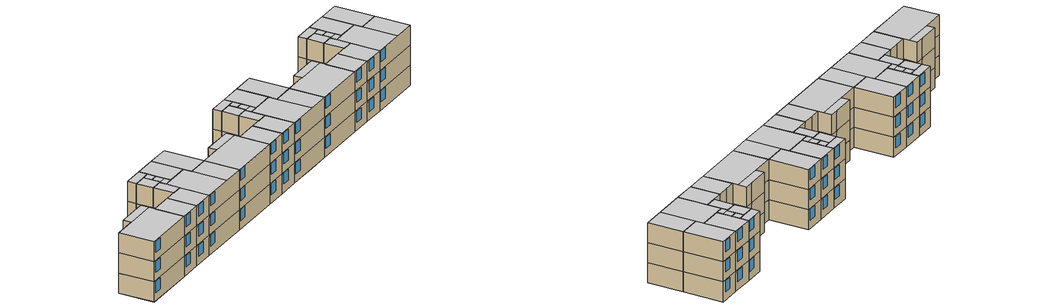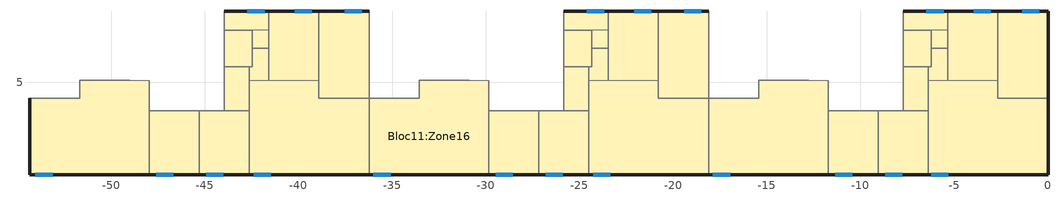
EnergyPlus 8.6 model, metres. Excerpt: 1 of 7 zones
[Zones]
Bloc11:Zone16
 floor to Bloc1:Zone16 (Projet de plancher interne_Reversed_Rev): 0.01,0.05 -2.66,0.05 -2.66,4.15 0.01,4.15 z2.3; -2.66,0.05 -6.38,0.05 -6.38,5.08 -5.33,5.1 -2.66,5.09 z2.3; -6.22,5.83 -7.71,5.83 -7.71,7.78 -6.22,7.78 z2.3; -5.33,6.82 -6.22,6.82 -6.22,7.78 -5.33,7.81 z2.3; -2.66,5.09 -5.33,5.1 -5.33,8.8 -2.66,8.8 z2.3; 0.01,4.15 -2.66,4.15 -2.66,8.8 0.01,8.8 z2.3; -11.71,4.15 -15.44,4.15 -15.44,5.1 -11.71,5.09 z2.3; -11.72,0.05 -18.11,0.05 -18.11,4.15 -11.71,4.15 z2.3; -6.38,3.46 -7.71,3.48 -7.71,5.83 -6.38,5.83 z2.3; -5.33,5.83 -6.22,5.83 -6.22,6.82 -5.33,6.82 z2.3; -5.33,5.1 -6.38,5.08 -6.38,5.83 -5.33,5.83 z2.3; -5.33,7.81 -6.22,7.78 -7.71,7.78 -7.71,8.8 -5.33,8.8 z2.3; -6.38,0.05 -9.05,0.05 -9.04,3.48 -6.38,3.46 z2.3; -9.05,0.05 -11.72,0.05 -11.72,3.48 -9.04,3.48 z2.3; -24.34,5.83 -25.83,5.83 -25.83,7.78 -24.34,7.78 z2.3; -23.45,6.82 -24.34,6.82 -24.34,7.78 -23.45,7.81 z2.3; -20.78,5.09 -23.45,5.1 -23.45,8.8 -20.78,8.8 z2.3; -18.11,4.15 -20.78,4.15 -20.78,8.8 -18.11,8.8 z2.3; -29.83,4.15 -33.56,4.15 -33.56,5.1 -29.83,5.09 z2.3; -29.84,0.05 -36.23,0.05 -36.23,4.15 -29.83,4.15 z2.3; -24.5,3.46 -25.83,3.48 -25.83,5.83 -24.5,5.83 z2.3; -18.11,0.05 -20.78,0.05 -20.78,4.15 -18.11,4.15 z2.3; -20.78,0.05 -24.5,0.05 -24.5,5.08 -23.45,5.1 -20.78,5.09 z2.3; -23.45,5.83 -24.34,5.83 -24.34,6.82 -23.45,6.82 z2.3; -23.45,5.1 -24.5,5.08 -24.5,5.83 -23.45,5.83 z2.3; -23.45,7.81 -24.34,7.78 -25.83,7.78 -25.83,8.8 -23.45,8.8 z2.3; -24.5,0.05 -27.17,0.05 -27.16,3.48 -24.5,3.46 z2.3; -27.17,0.05 -29.84,0.05 -29.84,3.48 -27.16,3.48 z2.3; -42.46,5.83 -43.95,5.83 -43.95,7.78 -42.46,7.78 z2.3; -41.57,6.82 -42.46,6.82 -42.46,7.78 -41.57,7.81 z2.3; -38.9,5.09 -41.57,5.1 -41.57,8.8 -38.9,8.8 z2.3; -36.23,4.15 -38.9,4.15 -38.9,8.8 -36.23,8.8 z2.3; -47.95,4.15 -51.68,4.15 -51.68,5.1 -47.95,5.09 z2.3; -47.96,0.05 -54.35,0.05 -54.35,4.15 -47.95,4.15 z2.3; -42.62,3.46 -43.95,3.48 -43.95,5.83 -42.62,5.83 z2.3; -36.23,0.05 -38.9,0.05 -38.9,4.15 -36.23,4.15 z2.3; -38.9,0.05 -42.62,0.05 -42.62,5.08 -41.57,5.1 -38.9,5.09 z2.3; -41.57,5.83 -42.46,5.83 -42.46,6.82 -41.57,6.82 z2.3; -41.57,5.1 -42.62,5.08 -42.62,5.83 -41.57,5.83 z2.3; -41.57,7.81 -42.46,7.78 -43.95,7.78 -43.95,8.8 -41.57,8.8 z2.3; -42.62,0.05 -45.29,0.05 -45.28,3.48 -42.62,3.46 z2.3; -45.29,0.05 -47.96,0.05 -47.96,3.48 -45.28,3.48 z2.3
 floor to Bloc11:Zone16 (Projet de plancher interne_Reversed_Rev): 0.01,0.05 -2.66,0.05 -2.66,4.15 0.01,4.15 z4.6; -2.66,0.05 -6.38,0.05 -6.38,5.08 -5.33,5.1 -2.66,5.09 z4.6; -6.22,5.83 -7.71,5.83 -7.71,7.78 -6.22,7.78 z4.6; -5.33,6.82 -6.22,6.82 -6.22,7.78 -5.33,7.81 z4.6; -2.66,5.09 -5.33,5.1 -5.33,8.8 -2.66,8.8 z4.6; 0.01,4.15 -2.66,4.15 -2.66,8.8 0.01,8.8 z4.6; -11.71,4.15 -15.44,4.15 -15.44,5.1 -11.71,5.09 z4.6; -11.72,0.05 -18.11,0.05 -18.11,4.15 -11.71,4.15 z4.6; -6.38,3.46 -7.71,3.48 -7.71,5.83 -6.38,5.83 z4.6; -5.33,5.83 -6.22,5.83 -6.22,6.82 -5.33,6.82 z4.6; -5.33,5.1 -6.38,5.08 -6.38,5.83 -5.33,5.83 z4.6; -5.33,7.81 -6.22,7.78 -7.71,7.78 -7.71,8.8 -5.33,8.8 z4.6; -6.38,0.05 -9.05,0.05 -9.04,3.48 -6.38,3.46 z4.6; -9.05,0.05 -11.72,0.05 -11.72,3.48 -9.04,3.48 z4.6; -6.22,5.83 -7.71,5.83 -7.71,7.78 -6.22,7.78 z6.9; -5.33,6.82 -6.22,6.82 -6.22,7.78 -5.33,7.81 z6.9; -2.66,5.09 -5.33,5.1 -5.33,8.8 -2.66,8.8 z6.9; 0.01,4.15 -2.66,4.15 -2.66,8.8 0.01,8.8 z6.9; -11.71,4.15 -15.44,4.15 -15.44,5.1 -11.71,5.09 z6.9; -11.72,0.05 -18.11,0.05 -18.11,4.15 -11.71,4.15 z6.9; -6.38,3.46 -7.71,3.48 -7.71,5.83 -6.38,5.83 z6.9; 0.01,0.05 -2.66,0.05 -2.66,4.15 0.01,4.15 z6.9; -2.66,0.05 -6.38,0.05 -6.38,5.08 -5.33,5.1 -2.66,5.09 z6.9; -5.33,5.83 -6.22,5.83 -6.22,6.82 -5.33,6.82 z6.9; -5.33,5.1 -6.38,5.08 -6.38,5.83 -5.33,5.83 z6.9; -5.33,7.81 -6.22,7.78 -7.71,7.78 -7.71,8.8 -5.33,8.8 z6.9; -6.38,0.05 -9.05,0.05 -9.04,3.48 -6.38,3.46 z6.9; -9.05,0.05 -11.72,0.05 -11.72,3.48 -9.04,3.48 z6.9; -24.34,5.83 -25.83,5.83 -25.83,7.78 -24.34,7.78 z4.6; -23.45,6.82 -24.34,6.82 -24.34,7.78 -23.45,7.81 z4.6; -20.78,5.09 -23.45,5.1 -23.45,8.8 -20.78,8.8 z4.6; -18.11,4.15 -20.78,4.15 -20.78,8.8 -18.11,8.8 z4.6; -29.83,4.15 -33.56,4.15 -33.56,5.1 -29.83,5.09 z4.6; -29.84,0.05 -36.23,0.05 -36.23,4.15 -29.83,4.15 z4.6; -24.5,3.46 -25.83,3.48 -25.83,5.83 -24.5,5.83 z4.6; -18.11,0.05 -20.78,0.05 -20.78,4.15 -18.11,4.15 z4.6; -20.78,0.05 -24.5,0.05 -24.5,5.08 -23.45,5.1 -20.78,5.09 z4.6; -23.45,5.83 -24.34,5.83 -24.34,6.82 -23.45,6.82 z4.6; -23.45,5.1 -24.5,5.08 -24.5,5.83 -23.45,5.83 z4.6; -23.45,7.81 -24.34,7.78 -25.83,7.78 -25.83,8.8 -23.45,8.8 z4.6; -24.5,0.05 -27.17,0.05 -27.16,3.48 -24.5,3.46 z4.6; -27.17,0.05 -29.84,0.05 -29.84,3.48 -27.16,3.48 z4.6; -24.34,5.83 -25.83,5.83 -25.83,7.78 -24.34,7.78 z6.9; -23.45,6.82 -24.34,6.82 -24.34,7.78 -23.45,7.81 z6.9; -20.78,5.09 -23.45,5.1 -23.45,8.8 -20.78,8.8 z6.9; -18.11,4.15 -20.78,4.15 -20.78,8.8 -18.11,8.8 z6.9; -29.83,4.15 -33.56,4.15 -33.56,5.1 -29.83,5.09 z6.9; -29.84,0.05 -36.23,0.05 -36.23,4.15 -29.83,4.15 z6.9; -24.5,3.46 -25.83,3.48 -25.83,5.83 -24.5,5.83 z6.9; -18.11,0.05 -20.78,0.05 -20.78,4.15 -18.11,4.15 z6.9; -20.78,0.05 -24.5,0.05 -24.5,5.08 -23.45,5.1 -20.78,5.09 z6.9; -23.45,5.83 -24.34,5.83 -24.34,6.82 -23.45,6.82 z6.9; -23.45,5.1 -24.5,5.08 -24.5,5.83 -23.45,5.83 z6.9; -23.45,7.81 -24.34,7.78 -25.83,7.78 -25.83,8.8 -23.45,8.8 z6.9; -24.5,0.05 -27.17,0.05 -27.16,3.48 -24.5,3.46 z6.9; -27.17,0.05 -29.84,0.05 -29.84,3.48 -27.16,3.48 z6.9; -42.46,5.83 -43.95,5.83 -43.95,7.78 -42.46,7.78 z4.6; -41.57,6.82 -42.46,6.82 -42.46,7.78 -41.57,7.81 z4.6; -38.9,5.09 -41.57,5.1 -41.57,8.8 -38.9,8.8 z4.6; -36.23,4.15 -38.9,4.15 -38.9,8.8 -36.23,8.8 z4.6; -47.95,4.15 -51.68,4.15 -51.68,5.1 -47.95,5.09 z4.6; -47.96,0.05 -54.35,0.05 -54.35,4.15 -47.95,4.15 z4.6; -42.62,3.46 -43.95,3.48 -43.95,5.83 -42.62,5.83 z4.6; -36.23,0.05 -38.9,0.05 -38.9,4.15 -36.23,4.15 z4.6; -38.9,0.05 -42.62,0.05 -42.62,5.08 -41.57,5.1 -38.9,5.09 z4.6; -41.57,5.83 -42.46,5.83 -42.46,6.82 -41.57,6.82 z4.6; -41.57,5.1 -42.62,5.08 -42.62,5.83 -41.57,5.83 z4.6; -41.57,7.81 -42.46,7.78 -43.95,7.78 -43.95,8.8 -41.57,8.8 z4.6; -42.62,0.05 -45.29,0.05 -45.28,3.48 -42.62,3.46 z4.6; -45.29,0.05 -47.96,0.05 -47.96,3.48 -45.28,3.48 z4.6; -42.46,5.83 -43.95,5.83 -43.95,7.78 -42.46,7.78 z6.9; -41.57,6.82 -42.46,6.82 -42.46,7.78 -41.57,7.81 z6.9; -38.9,5.09 -41.57,5.1 -41.57,8.8 -38.9,8.8 z6.9; -36.23,4.15 -38.9,4.15 -38.9,8.8 -36.23,8.8 z6.9; -47.95,4.15 -51.68,4.15 -51.68,5.1 -47.95,5.09 z6.9; -47.96,0.05 -54.35,0.05 -54.35,4.15 -47.95,4.15 z6.9; -42.62,3.46 -43.95,3.48 -43.95,5.83 -42.62,5.83 z6.9; -36.23,0.05 -38.9,0.05 -38.9,4.15 -36.23,4.15 z6.9; -38.9,0.05 -42.62,0.05 -42.62,5.08 -41.57,5.1 -38.9,5.09 z6.9; -41.57,5.83 -42.46,5.83 -42.46,6.82 -41.57,6.82 z6.9; -41.57,5.1 -42.62,5.08 -42.62,5.83 -41.57,5.83 z6.9; -41.57,7.81 -42.46,7.78 -43.95,7.78 -43.95,8.8 -41.57,8.8 z6.9; -42.62,0.05 -45.29,0.05 -45.28,3.48 -42.62,3.46 z6.9; -45.29,0.05 -47.96,0.05 -47.96,3.48 -45.28,3.48 z6.9
 wall outside (Mur Clot): -18.11,8.8 -20.78,8.8 -23.45,8.8 -25.83,8.8 / -36.23,8.8 -38.9,8.8 -41.57,8.8 -43.95,8.8 / -54.35,4.15 -54.35,0.05 -47.96,0.05 -45.29,0.05 -42.62,0.05 -36.23,0.05 -29.84,0.05 -27.17,0.05 -24.5,0.05 -18.11,0.05 -11.72,0.05 -9.05,0.05 -6.38,0.05 0.01,0.05 0.01,4.15 0.01,8.8 -2.66,8.8 -5.33,8.8 -7.71,8.8 z2.3:4.6; -18.11,8.8 -20.78,8.8 -23.45,8.8 -25.83,8.8 / -36.23,8.8 -38.9,8.8 -41.57,8.8 -43.95,8.8 / -54.35,4.15 -54.35,0.05 -47.96,0.05 -45.29,0.05 -42.62,0.05 -36.23,0.05 -29.84,0.05 -27.17,0.05 -24.5,0.05 -18.11,0.05 -11.72,0.05 -9.05,0.05 -6.38,0.05 0.01,0.05 0.01,4.15 0.01,8.8 -2.66,8.8 -5.33,8.8 -7.71,8.8 z4.6:6.9; -18.11,8.8 -20.78,8.8 -23.45,8.8 -25.83,8.8 / -36.23,8.8 -38.9,8.8 -41.57,8.8 -43.95,8.8 / -54.35,4.15 -54.35,0.05 -47.96,0.05 -45.29,0.05 -42.62,0.05 -36.23,0.05 -29.84,0.05 -27.17,0.05 -24.5,0.05 -18.11,0.05 -11.72,0.05 -9.05,0.05 -6.38,0.05 0.01,0.05 0.01,4.15 0.01,8.8 -2.66,8.8 -5.33,8.8 -7.71,8.8 z6.9:9.2
 wall to Bloc1:Zone9 (Projet de cloison_Rev): -7.71,8.8 -7.71,7.78 -7.71,5.83 -7.71,3.48 -9.04,3.48 -10.37,3.48 / -25.83,8.8 -25.83,7.78 -25.83,5.83 -25.83,3.48 -27.16,3.48 -28.49,3.48 / -43.95,8.8 -43.95,7.78 -43.95,5.83 -43.95,3.48 -45.28,3.48 -46.61,3.48 z2.3:4.6; -7.71,8.8 -7.71,7.78 -7.71,5.83 -7.71,3.48 -9.04,3.48 -10.37,3.48 / -25.83,8.8 -25.83,7.78 -25.83,5.83 -25.83,3.48 -27.16,3.48 -28.49,3.48 / -43.95,8.8 -43.95,7.78 -43.95,5.83 -43.95,3.48 -45.28,3.48 -46.61,3.48 z4.6:6.9; -7.71,8.8 -7.71,7.78 -7.71,5.83 -7.71,3.48 -9.04,3.48 -10.37,3.48 / -25.83,8.8 -25.83,7.78 -25.83,5.83 -25.83,3.48 -27.16,3.48 -28.49,3.48 / -43.95,8.8 -43.95,7.78 -43.95,5.83 -43.95,3.48 -45.28,3.48 -46.61,3.48 z6.9:9.2
 wall to Bloc11:Zone16 (Projet de cloison): 0.01,4.15 -2.66,4.15 -2.66,5.09 -5.33,5.1 -6.38,5.08 -6.38,3.46 -6.38,0.05 / -7.71,5.83 -6.38,5.83 -6.22,5.83 -6.22,6.82 -6.22,7.78 -7.71,7.78 / -6.22,6.82 -5.33,6.82 -5.33,7.81 -6.22,7.78 / -2.66,5.09 -2.66,8.8 / -5.33,8.8 -5.33,7.81 / -5.33,6.82 -5.33,5.1 / -11.72,0.05 -11.72,3.48 / -6.38,5.08 -6.38,5.83 / -7.71,3.48 -6.38,3.46 / -9.04,3.48 -9.05,0.05 / -25.83,5.83 -24.5,5.83 -24.34,5.83 -24.34,6.82 -24.34,7.78 -25.83,7.78 / -24.34,6.82 -23.45,6.82 -23.45,7.81 -24.34,7.78 / -23.45,8.8 -23.45,7.81 / -23.45,6.82 -23.45,5.1 -20.78,5.09 -20.78,8.8 / -20.78,5.09 -20.78,4.15 -18.11,4.15 -18.11,0.05 / -29.84,0.05 -29.84,3.48 / -25.83,3.48 -24.5,3.46 -24.5,5.08 -24.5,5.83 / -23.45,5.1 -24.5,5.08 / -24.5,3.46 -24.5,0.05 / -27.16,3.48 -27.17,0.05 / -43.95,5.83 -42.62,5.83 -42.46,5.83 -42.46,6.82 -42.46,7.78 -43.95,7.78 / -42.46,6.82 -41.57,6.82 -41.57,7.81 -42.46,7.78 / -41.57,8.8 -41.57,7.81 / -41.57,6.82 -41.57,5.1 -38.9,5.09 -38.9,8.8 / -38.9,5.09 -38.9,4.15 -36.23,4.15 -36.23,0.05 / -47.96,0.05 -47.96,3.48 / -43.95,3.48 -42.62,3.46 -42.62,5.08 -42.62,5.83 / -41.57,5.1 -42.62,5.08 / -42.62,3.46 -42.62,0.05 / -45.28,3.48 -45.29,0.05 z2.3:4.6; -7.71,5.83 -6.38,5.83 -6.22,5.83 -6.22,6.82 -6.22,7.78 -7.71,7.78 / -6.22,6.82 -5.33,6.82 -5.33,7.81 -6.22,7.78 / -5.33,8.8 -5.33,7.81 / -5.33,6.82 -5.33,5.1 -2.66,5.09 -2.66,8.8 / -2.66,5.09 -2.66,4.15 0.01,4.15 / -11.72,0.05 -11.72,3.48 / -7.71,3.48 -6.38,3.46 -6.38,5.08 -6.38,5.83 / -5.33,5.1 -6.38,5.08 / -6.38,3.46 -6.38,0.05 / -9.04,3.48 -9.05,0.05 / -25.83,5.83 -24.5,5.83 -24.34,5.83 -24.34,6.82 -24.34,7.78 -25.83,7.78 / -24.34,6.82 -23.45,6.82 -23.45,7.81 -24.34,7.78 / -23.45,8.8 -23.45,7.81 / -23.45,6.82 -23.45,5.1 -20.78,5.09 -20.78,8.8 / -20.78,5.09 -20.78,4.15 -18.11,4.15 -18.11,0.05 / -29.84,0.05 -29.84,3.48 / -25.83,3.48 -24.5,3.46 -24.5,5.08 -24.5,5.83 / -23.45,5.1 -24.5,5.08 / -24.5,3.46 -24.5,0.05 / -27.16,3.48 -27.17,0.05 / -43.95,5.83 -42.62,5.83 -42.46,5.83 -42.46,6.82 -42.46,7.78 -43.95,7.78 / -42.46,6.82 -41.57,6.82 -41.57,7.81 -42.46,7.78 / -41.57,8.8 -41.57,7.81 / -41.57,6.82 -41.57,5.1 -38.9,5.09 -38.9,8.8 / -38.9,5.09 -38.9,4.15 -36.23,4.15 -36.23,0.05 / -47.96,0.05 -47.96,3.48 / -43.95,3.48 -42.62,3.46 -42.62,5.08 -42.62,5.83 / -41.57,5.1 -42.62,5.08 / -42.62,3.46 -42.62,0.05 / -45.28,3.48 -45.29,0.05 z4.6:6.9; -7.71,5.83 -6.38,5.83 -6.22,5.83 -6.22,6.82 -6.22,7.78 -7.71,7.78 / -6.22,6.82 -5.33,6.82 -5.33,7.81 -6.22,7.78 / -5.33,8.8 -5.33,7.81 / -5.33,6.82 -5.33,5.1 -2.66,5.09 -2.66,8.8 / -2.66,5.09 -2.66,4.15 0.01,4.15 / -11.72,0.05 -11.72,3.48 / -7.71,3.48 -6.38,3.46 -6.38,5.08 -6.38,5.83 / -5.33,5.1 -6.38,5.08 / -6.38,3.46 -6.38,0.05 / -9.04,3.48 -9.05,0.05 / -25.83,5.83 -24.5,5.83 -24.34,5.83 -24.34,6.82 -24.34,7.78 -25.83,7.78 / -24.34,6.82 -23.45,6.82 -23.45,7.81 -24.34,7.78 / -23.45,8.8 -23.45,7.81 / -23.45,6.82 -23.45,5.1 -20.78,5.09 -20.78,8.8 / -20.78,5.09 -20.78,4.15 -18.11,4.15 -18.11,0.05 / -29.84,0.05 -29.84,3.48 / -25.83,3.48 -24.5,3.46 -24.5,5.08 -24.5,5.83 / -23.45,5.1 -24.5,5.08 / -24.5,3.46 -24.5,0.05 / -27.16,3.48 -27.17,0.05 / -43.95,5.83 -42.62,5.83 -42.46,5.83 -42.46,6.82 -42.46,7.78 -43.95,7.78 / -42.46,6.82 -41.57,6.82 -41.57,7.81 -42.46,7.78 / -41.57,8.8 -41.57,7.81 / -41.57,6.82 -41.57,5.1 -38.9,5.09 -38.9,8.8 / -38.9,5.09 -38.9,4.15 -36.23,4.15 -36.23,0.05 / -47.96,0.05 -47.96,3.48 / -43.95,3.48 -42.62,3.46 -42.62,5.08 -42.62,5.83 / -41.57,5.1 -42.62,5.08 / -42.62,3.46 -42.62,0.05 / -45.28,3.48 -45.29,0.05 z6.9:9.2
 wall to Bloc11:Zone16 (Projet de cloison_Rev): -6.38,0.05 -6.38,3.46 -6.38,5.08 -5.33,5.1 -2.66,5.09 -2.66,4.15 0.01,4.15 / -7.71,7.78 -6.22,7.78 -6.22,6.82 -6.22,5.83 -6.38,5.83 -7.71,5.83 / -6.22,7.78 -5.33,7.81 -5.33,6.82 -6.22,6.82 / -2.66,8.8 -2.66,5.09 / -5.33,7.81 -5.33,8.8 / -5.33,5.1 -5.33,6.82 / -18.11,0.05 -18.11,4.15 -20.78,4.15 -20.78,5.09 -23.45,5.1 -23.45,6.82 -24.34,6.82 -24.34,5.83 -24.5,5.83 -25.83,5.83 / -11.72,3.48 -11.72,0.05 / -6.38,5.83 -6.38,5.08 / -6.38,3.46 -7.71,3.48 / -9.05,0.05 -9.04,3.48 / -25.83,7.78 -24.34,7.78 -24.34,6.82 / -24.34,7.78 -23.45,7.81 -23.45,6.82 / -20.78,8.8 -20.78,5.09 / -23.45,7.81 -23.45,8.8 / -36.23,0.05 -36.23,4.15 -38.9,4.15 -38.9,5.09 -41.57,5.1 -41.57,6.82 -42.46,6.82 -42.46,5.83 -42.62,5.83 -43.95,5.83 / -29.84,3.48 -29.84,0.05 / -24.5,5.83 -24.5,5.08 -24.5,3.46 -25.83,3.48 / -24.5,5.08 -23.45,5.1 / -24.5,0.05 -24.5,3.46 / -27.17,0.05 -27.16,3.48 / -43.95,7.78 -42.46,7.78 -42.46,6.82 / -42.46,7.78 -41.57,7.81 -41.57,6.82 / -38.9,8.8 -38.9,5.09 / -41.57,7.81 -41.57,8.8 / -47.96,3.48 -47.96,0.05 / -42.62,5.83 -42.62,5.08 -42.62,3.46 -43.95,3.48 / -42.62,5.08 -41.57,5.1 / -42.62,0.05 -42.62,3.46 / -45.29,0.05 -45.28,3.48 z2.3:4.6; -7.71,7.78 -6.22,7.78 -6.22,6.82 -6.22,5.83 -6.38,5.83 -7.71,5.83 / -6.22,7.78 -5.33,7.81 -5.33,6.82 -6.22,6.82 / -2.66,8.8 -2.66,5.09 -5.33,5.1 -5.33,6.82 / -5.33,7.81 -5.33,8.8 / 0.01,4.15 -2.66,4.15 -2.66,5.09 / -18.11,0.05 -18.11,4.15 -20.78,4.15 -20.78,5.09 -23.45,5.1 -23.45,6.82 -24.34,6.82 -24.34,5.83 -24.5,5.83 -25.83,5.83 / -11.72,3.48 -11.72,0.05 / -6.38,5.83 -6.38,5.08 -6.38,3.46 -7.71,3.48 / -6.38,5.08 -5.33,5.1 / -6.38,0.05 -6.38,3.46 / -9.05,0.05 -9.04,3.48 / -25.83,7.78 -24.34,7.78 -24.34,6.82 / -24.34,7.78 -23.45,7.81 -23.45,6.82 / -20.78,8.8 -20.78,5.09 / -23.45,7.81 -23.45,8.8 / -36.23,0.05 -36.23,4.15 -38.9,4.15 -38.9,5.09 -41.57,5.1 -41.57,6.82 -42.46,6.82 -42.46,5.83 -42.62,5.83 -43.95,5.83 / -29.84,3.48 -29.84,0.05 / -24.5,5.83 -24.5,5.08 -24.5,3.46 -25.83,3.48 / -24.5,5.08 -23.45,5.1 / -24.5,0.05 -24.5,3.46 / -27.17,0.05 -27.16,3.48 / -43.95,7.78 -42.46,7.78 -42.46,6.82 / -42.46,7.78 -41.57,7.81 -41.57,6.82 / -38.9,8.8 -38.9,5.09 / -41.57,7.81 -41.57,8.8 / -47.96,3.48 -47.96,0.05 / -42.62,5.83 -42.62,5.08 -42.62,3.46 -43.95,3.48 / -42.62,5.08 -41.57,5.1 / -42.62,0.05 -42.62,3.46 / -45.29,0.05 -45.28,3.48 z4.6:6.9; -7.71,7.78 -6.22,7.78 -6.22,6.82 -6.22,5.83 -6.38,5.83 -7.71,5.83 / -6.22,7.78 -5.33,7.81 -5.33,6.82 -6.22,6.82 / -2.66,8.8 -2.66,5.09 -5.33,5.1 -5.33,6.82 / -5.33,7.81 -5.33,8.8 / 0.01,4.15 -2.66,4.15 -2.66,5.09 / -18.11,0.05 -18.11,4.15 -20.78,4.15 -20.78,5.09 -23.45,5.1 -23.45,6.82 -24.34,6.82 -24.34,5.83 -24.5,5.83 -25.83,5.83 / -11.72,3.48 -11.72,0.05 / -6.38,5.83 -6.38,5.08 -6.38,3.46 -7.71,3.48 / -6.38,5.08 -5.33,5.1 / -6.38,0.05 -6.38,3.46 / -9.05,0.05 -9.04,3.48 / -25.83,7.78 -24.34,7.78 -24.34,6.82 / -24.34,7.78 -23.45,7.81 -23.45,6.82 / -20.78,8.8 -20.78,5.09 / -23.45,7.81 -23.45,8.8 / -36.23,0.05 -36.23,4.15 -38.9,4.15 -38.9,5.09 -41.57,5.1 -41.57,6.82 -42.46,6.82 -42.46,5.83 -42.62,5.83 -43.95,5.83 / -29.84,3.48 -29.84,0.05 / -24.5,5.83 -24.5,5.08 -24.5,3.46 -25.83,3.48 / -24.5,5.08 -23.45,5.1 / -24.5,0.05 -24.5,3.46 / -27.17,0.05 -27.16,3.48 / -43.95,7.78 -42.46,7.78 -42.46,6.82 / -42.46,7.78 -41.57,7.81 -41.57,6.82 / -38.9,8.8 -38.9,5.09 / -41.57,7.81 -41.57,8.8 / -47.96,3.48 -47.96,0.05 / -42.62,5.83 -42.62,5.08 -42.62,3.46 -43.95,3.48 / -42.62,5.08 -41.57,5.1 / -42.62,0.05 -42.62,3.46 / -45.29,0.05 -45.28,3.48 z6.9:9.2
 wall to Bloc11:Zone1 (Projet de cloison): -10.37,3.48 -11.72,3.48 -11.71,5.09 -12.77,5.1 -15.44,5.1 -15.44,4.15 -18.11,4.15 -18.11,8.8 / -28.49,3.48 -29.84,3.48 -29.83,5.09 -30.89,5.1 -33.56,5.1 -33.56,4.15 -36.23,4.15 -36.23,8.8 / -46.61,3.48 -47.96,3.48 -47.95,5.09 -49.01,5.1 -51.68,5.1 -51.68,4.15 -54.35,4.15 z2.3:4.6; -10.37,3.48 -11.72,3.48 -11.71,5.09 -12.77,5.1 -15.44,5.1 -15.44,4.15 -18.11,4.15 -18.11,8.8 / -28.49,3.48 -29.84,3.48 -29.83,5.09 -30.89,5.1 -33.56,5.1 -33.56,4.15 -36.23,4.15 -36.23,8.8 / -46.61,3.48 -47.96,3.48 -47.95,5.09 -49.01,5.1 -51.68,5.1 -51.68,4.15 -54.35,4.15 z4.6:6.9; -10.37,3.48 -11.72,3.48 -11.71,5.09 -12.77,5.1 -15.44,5.1 -15.44,4.15 -18.11,4.15 -18.11,8.8 / -28.49,3.48 -29.84,3.48 -29.83,5.09 -30.89,5.1 -33.56,5.1 -33.56,4.15 -36.23,4.15 -36.23,8.8 / -46.61,3.48 -47.96,3.48 -47.95,5.09 -49.01,5.1 -51.68,5.1 -51.68,4.15 -54.35,4.15 z6.9:9.2
 window x6 (1001): -6.23,0.05 -5.31,0.05 / -17.88,0.05 -16.96,0.05 / -36,0.05 -35.08,0.05 / -24.26,0.05 -23.35,0.05 / -54.03,0.05 -53.12,0.05 / -42.38,0.05 -41.47,0.05 z3.24:4.51; -17.88,0.05 -16.96,0.05 / -6.23,0.05 -5.31,0.05 / -36,0.05 -35.08,0.05 / -24.26,0.05 -23.35,0.05 / -54.03,0.05 -53.12,0.05 / -42.38,0.05 -41.47,0.05 z5.54:6.81; -17.88,0.05 -16.96,0.05 / -6.23,0.05 -5.31,0.05 / -36,0.05 -35.08,0.05 / -24.26,0.05 -23.35,0.05 / -54.03,0.05 -53.12,0.05 / -42.38,0.05 -41.47,0.05 z7.84:9.11
 window x2 (1001): -3.04,8.8 -3.95,8.8 / -0.45,8.8 -1.37,8.8 / -5.56,8.8 -6.48,8.8 / -8.67,0.05 -7.76,0.05 / -11.35,0.05 -10.43,0.05 / -21.16,8.8 -22.07,8.8 / -18.49,8.8 -19.41,8.8 / -23.68,8.8 -24.6,8.8 / -26.79,0.05 -25.88,0.05 / -29.47,0.05 -28.55,0.05 / -39.28,8.8 -40.19,8.8 / -36.61,8.8 -37.53,8.8 / -41.8,8.8 -42.72,8.8 / -44.91,0.05 -44,0.05 / -47.59,0.05 -46.67,0.05 z3.24:4.51; -3.04,8.8 -3.95,8.8 / -0.45,8.8 -1.37,8.8 / -5.56,8.8 -6.48,8.8 / -8.67,0.05 -7.76,0.05 / -11.35,0.05 -10.43,0.05 / -21.16,8.8 -22.07,8.8 / -18.49,8.8 -19.41,8.8 / -23.68,8.8 -24.6,8.8 / -26.79,0.05 -25.88,0.05 / -29.47,0.05 -28.55,0.05 / -39.28,8.8 -40.19,8.8 / -36.61,8.8 -37.53,8.8 / -41.8,8.8 -42.72,8.8 / -44.91,0.05 -44,0.05 / -47.59,0.05 -46.67,0.05 z5.54:6.81; -3.04,8.8 -3.95,8.8 / -0.45,8.8 -1.37,8.8 / -5.56,8.8 -6.48,8.8 / -8.67,0.05 -7.76,0.05 / -11.35,0.05 -10.43,0.05 / -21.16,8.8 -22.07,8.8 / -18.49,8.8 -19.41,8.8 / -23.68,8.8 -24.6,8.8 / -26.79,0.05 -25.88,0.05 / -29.47,0.05 -28.55,0.05 / -39.28,8.8 -40.19,8.8 / -36.61,8.8 -37.53,8.8 / -41.8,8.8 -42.72,8.8 / -44.91,0.05 -44,0.05 / -47.59,0.05 -46.67,0.05 z7.84:9.11
 ceiling to Bloc14:Zone16 (Projet de plancher interne_Reversed): -7.71,5.83 -6.22,5.83 -6.22,7.78 -7.71,7.78 z9.2; -6.22,6.82 -5.33,6.82 -5.33,7.81 -6.22,7.78 z9.2; -5.33,5.1 -2.66,5.09 -2.66,8.8 -5.33,8.8 z9.2; -2.66,4.15 0.01,4.15 0.01,8.8 -2.66,8.8 z9.2; -15.44,4.15 -11.71,4.15 -11.71,5.09 -15.44,5.1 z9.2; -18.11,0.05 -11.72,0.05 -11.71,4.15 -18.11,4.15 z9.2; -7.71,3.48 -6.38,3.46 -6.38,5.83 -7.71,5.83 z9.2; -2.66,0.05 0.01,0.05 0.01,4.15 -2.66,4.15 z9.2; -6.38,0.05 -2.66,0.05 -2.66,5.09 -5.33,5.1 -6.38,5.08 z9.2; -6.22,5.83 -5.33,5.83 -5.33,6.82 -6.22,6.82 z9.2; -6.38,5.08 -5.33,5.1 -5.33,5.83 -6.38,5.83 z9.2; -7.71,7.78 -6.22,7.78 -5.33,7.81 -5.33,8.8 -7.71,8.8 z9.2; -9.05,0.05 -6.38,0.05 -6.38,3.46 -9.04,3.48 z9.2; -11.72,0.05 -9.05,0.05 -9.04,3.48 -11.72,3.48 z9.2; -25.83,5.83 -24.34,5.83 -24.34,7.78 -25.83,7.78 z9.2; -24.34,6.82 -23.45,6.82 -23.45,7.81 -24.34,7.78 z9.2; -23.45,5.1 -20.78,5.09 -20.78,8.8 -23.45,8.8 z9.2; -20.78,4.15 -18.11,4.15 -18.11,8.8 -20.78,8.8 z9.2; -33.56,4.15 -29.83,4.15 -29.83,5.09 -33.56,5.1 z9.2; -36.23,0.05 -29.84,0.05 -29.83,4.15 -36.23,4.15 z9.2; -25.83,3.48 -24.5,3.46 -24.5,5.83 -25.83,5.83 z9.2; -20.78,0.05 -18.11,0.05 -18.11,4.15 -20.78,4.15 z9.2; -24.5,0.05 -20.78,0.05 -20.78,5.09 -23.45,5.1 -24.5,5.08 z9.2; -24.34,5.83 -23.45,5.83 -23.45,6.82 -24.34,6.82 z9.2; -24.5,5.08 -23.45,5.1 -23.45,5.83 -24.5,5.83 z9.2; -25.83,7.78 -24.34,7.78 -23.45,7.81 -23.45,8.8 -25.83,8.8 z9.2; -27.17,0.05 -24.5,0.05 -24.5,3.46 -27.16,3.48 z9.2; -29.84,0.05 -27.17,0.05 -27.16,3.48 -29.84,3.48 z9.2; -43.95,5.83 -42.46,5.83 -42.46,7.78 -43.95,7.78 z9.2; -42.46,6.82 -41.57,6.82 -41.57,7.81 -42.46,7.78 z9.2; -41.57,5.1 -38.9,5.09 -38.9,8.8 -41.57,8.8 z9.2; -38.9,4.15 -36.23,4.15 -36.23,8.8 -38.9,8.8 z9.2; -51.68,4.15 -47.95,4.15 -47.95,5.09 -51.68,5.1 z9.2; -54.35,0.05 -47.96,0.05 -47.95,4.15 -54.35,4.15 z9.2; -43.95,3.48 -42.62,3.46 -42.62,5.83 -43.95,5.83 z9.2; -38.9,0.05 -36.23,0.05 -36.23,4.15 -38.9,4.15 z9.2; -42.62,0.05 -38.9,0.05 -38.9,5.09 -41.57,5.1 -42.62,5.08 z9.2; -42.46,5.83 -41.57,5.83 -41.57,6.82 -42.46,6.82 z9.2; -42.62,5.08 -41.57,5.1 -41.57,5.83 -42.62,5.83 z9.2; -43.95,7.78 -42.46,7.78 -41.57,7.81 -41.57,8.8 -43.95,8.8 z9.2; -45.29,0.05 -42.62,0.05 -42.62,3.46 -45.28,3.48 z9.2; -47.96,0.05 -45.29,0.05 -45.28,3.48 -47.96,3.48 z9.2
[Building]
Building: North Axis=0; Terrain=Suburbs; Loads Convergence Tolerance Value=0.04; Temperature Convergence Tolerance Value=0.4; Solar Distribution=MinimalShadowing; Maximum Number of Warmup Days=25; Minimum Number of Warmup Days=6
[Site:Location]
Clot Francais (01-01:31-12)  (01-01:31-12): Latitude=48.77; Longitude=2; Time Zone=1; Elevation=168
[SizingPeriod:DesignDay]
Winter Design Day in Barre Montreau (01-01:31-12): Month=1; Day of Month=15; Day Type=WinterDesignDay; Maximum DryBulb Temperature=-4.6; Daily DryBulb Temperature Range=0; Humidity Condition Type=WetBulb; Wetbulb or DewPoint at Maximum DryBulb=-4.6; Barometric Pressure=99323; Wind Speed=8.4; Wind Direction=0; Rain Indicator=No; Snow Indicator=No; Daylight Saving Time Indicator=No; Sky Clearness=0
[Site:GroundTemperature:BuildingSurface]
18, 18, 18, 18, 18, 18, 18, 18, 18, 18, 18, 18
[Site:GroundTemperature:FCfactorMethod]
January Ground Temperature=3.98; February Ground Temperature=5.32; March Ground Temperature=7.94; April Ground Temperature=10.41; May Ground Temperature=15.09; June Ground Temperature=17.56; July Ground Temperature=18.24; August Ground Temperature=16.99; September Ground Temperature=14.1; October Ground Temperature=10.5; November Ground Temperature=6.96; December Ground Temperature=4.62
[Site:GroundTemperature:Shallow]
14, 14, 14, 14, 14, 14, 14, 14, 14, 14, 14, 14
[Site:GroundTemperature:Deep]
14, 14, 14, 14, 14, 14, 14, 14, 14, 14, 14, 14
[Site:GroundReflectance]
0.2, 0.2, 0.2, 0.2, 0.2, 0.2, 0.2, 0.2, 0.2, 0.2, 0.2, 0.2
[Site:GroundReflectance:SnowModifier]
2, 2
[Material] Roughness=Rough; Thermal Absorptance=0.9
Name | Thickness | Conductivity | Density | Specific Heat | Solar Absorptance | Visible Absorptance
Cast Concrete (Dense)_01 | 0.1 | 1.4 | 2100 | 840 | 0.6 | 0.6
Gypsum Plasterboard_0025 | 0.025 | 0.25 | 900 | 1000 | 0.5 | 0.5
Pinned board R-4.2 InsulationExpanded polystyrene extruded (smooth skin)(roof)_005 | 0.05 | 0.026 | 30 | 1470 | 0.7 | 0.7
Aerated Concrete Slab_02 | 0.2 | 0.16 | 500 | 840 | 0.6 | 0.6
Cement/plaster/mortar - plasterboard_0013 | 0.013 | 0.16 | 950 | 840 | 0.6 | 0.6
[Material:NoMass] Roughness=Rough; Thermal Resistance=0.15; Thermal Absorptance=0.9; Solar Absorptance=0.7; Visible Absorptance=0.7
5_RVAL_2; 6_RVAL_2
[WindowMaterial:Glazing]
2: Optical Data Type=SpectralAverage; Thickness=0.003; Solar Transmittance at Normal Incidence=0.837; Front Side Solar Reflectance at Normal Incidence=0.075; Back Side Solar Reflectance at Normal Incidence=0.075; Visible Transmittance at Normal Incidence=0.898; Front Side Visible Reflectance at Normal Incidence=0.081; Back Side Visible Reflectance at Normal Incidence=0.081; Infrared Transmittance at Normal Incidence=0; Front Side Infrared Hemispherical Emissivity=0.84; Back Side Infrared Hemispherical Emissivity=0.84; Conductivity=0.9; Dirt Correction Factor for Solar and Visible Transmittance=1
[WindowMaterial:Gas]
1001: Gas Type=Air; Thickness=0.006
[Construction]
Projet de plancher interne_Reversed; Projet de plancher interne_Reversed_Rev: Cast Concrete (Dense)_01
Projet de cloison: Gypsum Plasterboard_0025, 5_RVAL_2, Gypsum Plasterboard_0025
Projet de cloison_Rev: Gypsum Plasterboard_0025, 6_RVAL_2, Gypsum Plasterboard_0025
Mur Clot: Pinned board R-4.2 InsulationExpanded polystyrene extruded (smooth skin)(roof)_005, Aerated Concrete Slab_02, Cement/plaster/mortar - plasterboard_0013
1001: 2, 1001, 2
[Zone]
Bloc11:Zone16: Type=1; Multiplier=1; Volume=1862.88; Floor Area=846.7627; Zone Inside Convection Algorithm=TARP; Part of Total Floor Area=Yes
[People]
People Bloc11:Zone16: Zone or ZoneList=Bloc11:Zone16; Number of People Schedule=Residential Occ; Number of People Calculation Method=People/Area; People per Zone Floor Area=0.111; Fraction Radiant=0.3; Sensible Heat Fraction=AutoCalculate; Activity Level Schedule=Activity Schedule 8869; Carbon Dioxide Generation Rate=3.82e-08; Enable ASHRAE 55 Comfort Warnings=No; Mean Radiant Temperature Calculation Type=ZoneAveraged; Work Efficiency Schedule=Work efficiency; Clothing Insulation Calculation Method=ClothingInsulationSchedule; Clothing Insulation Schedule=Clothing Schedule 8869; Air Velocity Schedule=AirVelocitySchedule
[Lights]
Bloc11:Zone16 General lighting: Zone or ZoneList=Bloc11:Zone16; Schedule=Office_OpenOff_Light; Design Level Calculation Method=Watts/Area; Watts per Zone Floor Area=20; Return Air Fraction=0; Fraction Radiant=0.42; Fraction Visible=0.18; Fraction Replaceable=1; EndUse Subcategory=ELECTRIC EQUIPMENT#Bloc11:Zone16#GeneralLights
[OtherEquipment]
Bloc11:Zone16 Equipment 1: Fuel Type=Electricity; Zone or ZoneList=Bloc11:Zone16; Schedule=Office_OpenOff_Equip; Design Level Calculation Method=Watts/Area; Power per Zone Floor Area=11.77; Fraction Latent=0; Fraction Radiant=0.2; Fraction Lost=0; Carbon Dioxide Generation Rate=0; EndUse Subcategory=ELECTRIC EQUIPMENT#Bloc11:Zone16#05
[ZoneInfiltration:DesignFlowRate]
Bloc11:Zone16 Infiltration: Zone or ZoneList=Bloc11:Zone16; Schedule=On 24/7; Design Flow Rate Calculation Method=Flow/zone; Design Flow Rate=0.362226; Constant Term Coefficient=1; Temperature Term Coefficient=0; Velocity Term Coefficient=0; Velocity Squared Term Coefficient=0
[ZoneVentilation:DesignFlowRate]
Bloc11Zone16Nat_Vent: Zone or ZoneList=Bloc11:Zone16; Schedule=Schedule Occ IGC RT2012; Design Flow Rate Calculation Method=Flow/zone; Design Flow Rate=7.66185; Ventilation Type=NATURAL; Fan Pressure Rise=0; Fan Total Efficiency=1; Constant Term Coefficient=1; Temperature Term Coefficient=0; Velocity Term Coefficient=0; Velocity Squared Term Coefficient=0; Minimum Indoor Temperature=24; Maximum Indoor Temperature=100; Delta Temperature=0; Minimum Outdoor Temperature=-100; Maximum Outdoor Temperature=100; Maximum Wind Speed=40
[DesignSpecification:OutdoorAir]
Bloc11:Zone16: Outdoor Air Method=Sum; Outdoor Air Flow per Person=0.01; Outdoor Air Flow per Zone Floor Area=0; Outdoor Air Flow per Zone=0; Outdoor Air Flow Air Changes per Hour=0; Outdoor Air Schedule=Office_OpenOff_Occ
[DesignSpecification:ZoneAirDistribution]
Bloc11:Zone16: Zone Air Distribution Effectiveness in Cooling Mode=1; Zone Air Distribution Effectiveness in Heating Mode=1
[Sizing:Zone]
Bloc11:Zone16: Zone Cooling Design Supply Air Temperature Input Method=SupplyAirTemperature; Zone Cooling Design Supply Air Temperature=12; Zone Cooling Design Supply Air Temperature Difference=0; Zone Heating Design Supply Air Temperature Input Method=SupplyAirTemperature; Zone Heating Design Supply Air Temperature=35; Zone Heating Design Supply Air Temperature Difference=0; Zone Cooling Design Supply Air Humidity Ratio=0.0077; Zone Heating Design Supply Air Humidity Ratio=0.0156; Design Specification Outdoor Air Object=Bloc11:Zone16; Zone Heating Sizing Factor=1.25; Zone Cooling Sizing Factor=1.15; Cooling Design Air Flow Method=DesignDay; Cooling Minimum Air Flow Fraction=0; Heating Design Air Flow Method=DesignDay; Design Specification Zone Air Distribution Object=Bloc11:Zone16
[ZoneControl:Thermostat]
Bloc11:Zone16 Thermostat: Zone or ZoneList=Bloc11:Zone16; Control Type Schedule=Zone Control Type Sched; Control 1=Dual Setpoint - Zone Bloc11:Zone16
[ThermostatSetpoint:DualSetpoint]
Dual Setpoint - Zone Bloc11:Zone16: Heating Setpoint Temperature Schedule=Bloc11:Zone16 Heating Setpoint Schedule; Cooling Setpoint Temperature Schedule=Bloc11:Zone16 Cooling SP Sch
[ZoneHVAC:IdealLoadsAirSystem]
Bloc11:Zone16 Ideal Loads Air: Maximum Heating Supply Air Temperature=35; Minimum Cooling Supply Air Temperature=12; Maximum Heating Supply Air Humidity Ratio=0.0156; Minimum Cooling Supply Air Humidity Ratio=0.0077; Heating Limit=LimitCapacity; Cooling Limit=LimitFlowRateAndCapacity; Heating Availability Schedule=Schedule Heating RT2012; Cooling Availability Schedule=Off; Dehumidification Control Type=None; Humidification Control Type=None; Design Specification Outdoor Air Object=Bloc11:Zone16; Outdoor Air Economizer Type=NoEconomizer; Heat Recovery Type=None
[Zone equipment]
Bloc11:Zone16: Bloc11:Zone16 Ideal Loads Air
[WaterUse:Equipment]
DHW Bloc11:Zone16: EndUse Subcategory=DHW Bloc11:Zone16; Peak Flow Rate=5.22693e-06; Flow Rate Fraction Schedule=Office_OpenOff_Occ; Target Temperature Schedule=DHW Supply Temperature Bloc11:Zone16; Hot Water Supply Temperature Schedule=DHW Supply Temperature Bloc11:Zone16; Cold Water Supply Temperature Schedule=DHW Mains Temperature Bloc11:Zone16; Zone=Bloc11:Zone16
[Schedule:Day:Hourly]
Off: 0, 0, 0, 0, 0, 0, 0, 0, 0, 0, 0, 0, 0, 0, 0, 0, 0, 0, 0, 0, 0, 0, 0, 0
Summer Control Type Day Sch; Winter Control Type Day Sch: 4, 4, 4, 4, 4, 4, 4, 4, 4, 4, 4, 4, 4, 4, 4, 4, 4, 4, 4, 4, 4, 4, 4, 4
[Schedule:Week:Daily]
Off: Off, Off, Off, Off, Off, Off, Off, Off, Off, Off, Off, Off
Summer Control Type Week Sch: Summer Control Type Day Sch, Summer Control Type Day Sch, Summer Control Type Day Sch, Summer Control Type Day Sch, Summer Control Type Day Sch, Summer Control Type Day Sch, Summer Control Type Day Sch, Summer Control Type Day Sch, Summer Control Type Day Sch, Summer Control Type Day Sch, Summer Control Type Day Sch, Summer Control Type Day Sch
Winter Control Type Week Sch: Winter Control Type Day Sch, Winter Control Type Day Sch, Winter Control Type Day Sch, Winter Control Type Day Sch, Winter Control Type Day Sch, Winter Control Type Day Sch, Winter Control Type Day Sch, Winter Control Type Day Sch, Winter Control Type Day Sch, Winter Control Type Day Sch, Winter Control Type Day Sch, Winter Control Type Day Sch
[Schedule:Year]
Zone Control Type Sched: Winter Control Type Week Sch, 1, 1, 3, 31, Summer Control Type Week Sch, 4, 1, 9, 30, Winter Control Type Week Sch, 10, 1, 12, 31
[Schedule:Compact]
Off; Work efficiency: Through: 12/31, For: AllDays, Until: 24:00, 0
AirVelocitySchedule: Through: 12/31, For: AllDays, Until: 24:00, .137
On 24/7: Through: 12/31, For: AllDays, Until: 24:00, 1
Office_OpenOff_Occ: Through: 31 Dec, For: Weekdays SummerDesignDay, Until: 07:00, 0, Until: 08:00, 0.25, Until: 09:00, 0.5, Until: 12:00, 1, Until: 14:00, 0.75, Until: 17:00, 1, Until: 18:00, 0.5, Until: 19:00, 0.25, Until: 24:00, 0, For: Weekends, Until: 24:00, 0, For: Holidays, Until: 24:00, 0, For: WinterDesignDay AllOtherDays, Until: 24:00, 0
Office_OpenOff_Equip: Through: 31 Dec, For: Weekdays SummerDesignDay, Until: 07:00, 0.05394, Until: 20:00, 1, Until: 24:00, 0.05394, For: Weekends, Until: 24:00, 0.05394, For: Holidays, Until: 24:00, 0.05394, For: WinterDesignDay AllOtherDays, Until: 24:00, 0
Office_OpenOff_Light: Through: 31 Dec, For: Weekdays SummerDesignDay, Until: 07:00, 0, Until: 19:00, 1, Until: 24:00, 0, For: Weekends, Until: 24:00, 0, For: Holidays, Until: 24:00, 0, For: WinterDesignDay AllOtherDays, Until: 24:00, 0
Residential Occ: Through: 31 Dec, For: Weekdays, Until: 05:00, 1, Until: 06:00, 0.8, Until: 08:00, 0.75, Until: 09:00, 0.5, Until: 15:00, 0.43, Until: 18:00, 0.5, Until: 21:00, 0.75, Until: 24:00, 0.8, For: Saturday, Until: 07:00, 1, Until: 08:00, 0.8, Until: 09:00, 0.75, Until: 10:00, 0.5, Until: 15:00, 0.43, Until: 18:00, 0.5, Until: 21:00, 0.75, Until: 24:00, 0.8, For: Sunday Holidays, Until: 07:00, 1, Until: 08:00, 0.8, Until: 09:00, 0.75, Until: 10:00, 0.5, Until: 15:00, 0.43, Until: 18:00, 0.5, Until: 21:00, 0.75, Until: 24:00, 0.8, For: SummerDesignDay, Until: 24:00, 1, For: AllOtherDays, Until: 24:00, 0
Activity Schedule 8869: Through: 12/31, For: AllDays, Until: 24:00, 110.7
Clothing Schedule 8869: Through: 4/1, For: AllDays, Until: 24:00, 1, Through: 9/30, For: AllDays, Until: 24:00, .5, Through: 12/31, For: AllDays, Until: 24:00, 1
DHW Supply Temperature Bloc11:Zone16: Through: 12/31, For: AllDays, Until: 24:00, 65
DHW Mains Temperature Bloc11:Zone16: Through: 12/31, For: AllDays, Until: 24:00, 10
Bloc11:Zone16 Heating Setpoint Schedule: Through: 31 Dec, For: Weekdays SummerDesignDay, Until: 05:00, 12, Until: 19:00, 20, Until: 24:00, 12, For: WinterDesignDay, Until: 24:00, 20, For: Weekends, Until: 24:00, 12, For: Holidays, Until: 24:00, 12, For: AllOtherDays, Until: 24:00, -50
Bloc11:Zone16 Cooling SP Sch: Through: 31 Dec, For: Weekdays SummerDesignDay, Until: 05:00, 100, Until: 19:00, 24, Until: 24:00, 100, For: Weekends, Until: 24:00, 100, For: Holidays, Until: 24:00, 100, For: WinterDesignDay AllOtherDays, Until: 24:00, 100
Schedule Heating RT2012: Through: 31 Dec, For: Monday Tuesday Thursday Friday SummerDesignDay WinterDesignDay, Until: 10:00, 19, Until: 18:00, 16, Until: 24:00, 19, For: Wednesday, Until: 10:00, 19, Until: 14:00, 16, Until: 24:00, 19, For: Weekends, Until: 24:00, 19, For: AllOtherDays, Until: 24:00, -50
Schedule Occ IGC RT2012: Through: 31 Dec, For: Monday Tuesday Thursday Friday SummerDesignDay WinterDesignDay, Until: 10:00, 1, Until: 18:00, 0, Until: 24:00, 1, For: Wednesday, Until: 10:00, 1, Until: 14:00, 0, Until: 24:00, 1, For: Weekends, Until: 24:00, 1, For: AllOtherDays, Until: 24:00, 0
